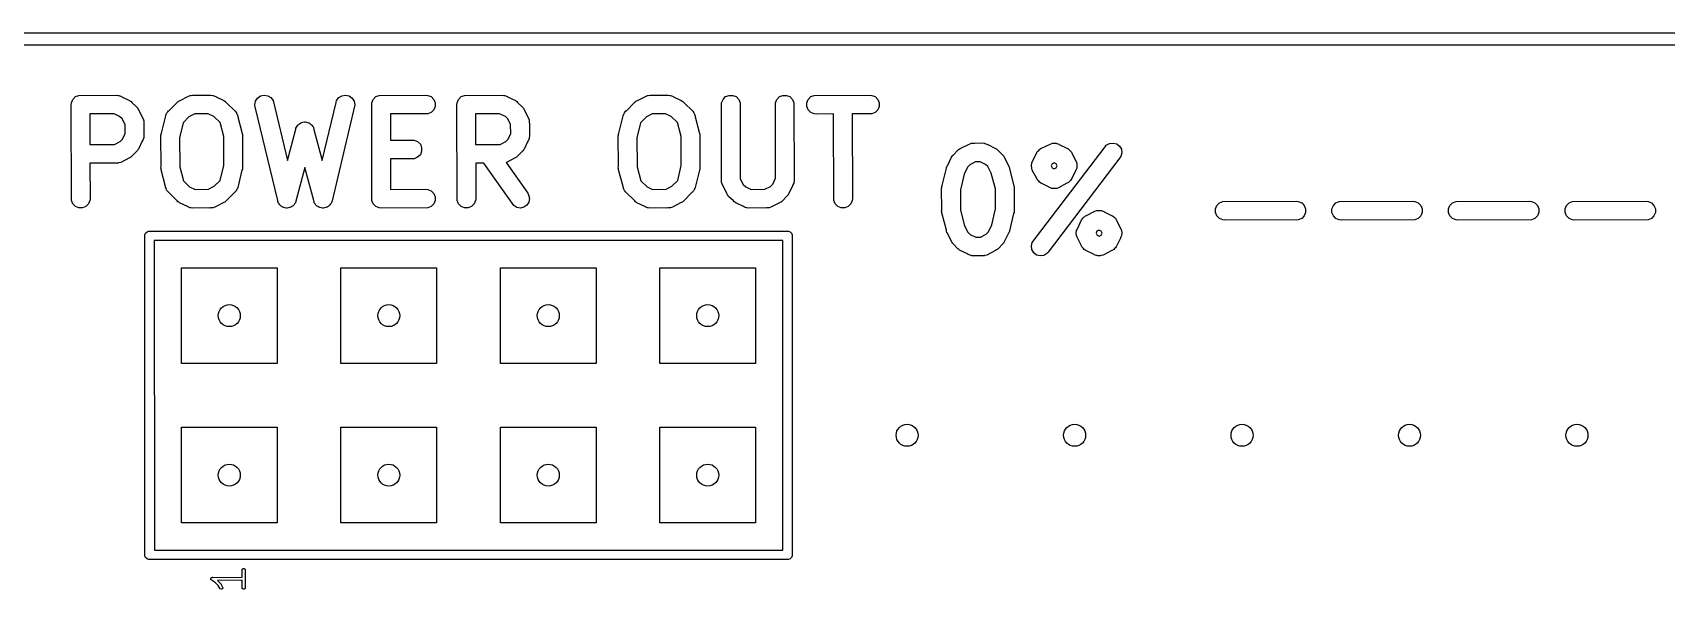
# Model space of a CAD drawing. Extents: x 0.06 to 3.13, y 0.01 to 2.39.
# Drawn here: x 1.127 to 2.151, y 0.078 to 0.427 of the extents above; entities that cross this region are included whole.
import ezdxf

# ---------------------------------------------------------------- set-up
doc = ezdxf.new("R2010")
doc.units = 0
doc.header["$MEASUREMENT"] = 0
doc.layers.add('BLACK', color=7, linetype='CONTINUOUS')

msp = doc.modelspace()

# ---------------------------------------------------------------- linework, layer by layer
at = {"layer": 'BLACK', "linetype": 'CONTINUOUS'}
for p, q in [((0.0719, 0.4273), (3.1232, 0.4274)), ((3.1278, 0.4196), (0.068, 0.4195)), ((1.1508, 0.3823), (1.151, 0.3835)), ((1.151, 0.3221), (1.1508, 0.3823)), ((1.151, 0.3835), (1.1518, 0.3856)), ((1.1518, 0.3856), (1.1535, 0.3873)), ((1.1535, 0.3873), (1.1556, 0.3881)), ((1.1556, 0.3881), (1.1792, 0.3883)), ((1.1792, 0.3883), (1.1804, 0.3881)), ((1.1804, 0.3881), (1.1806, 0.3881)), ((1.1806, 0.3881), (1.1808, 0.388)), ((1.1808, 0.388), (1.1819, 0.3875)), ((1.1819, 0.3875), (1.1825, 0.3873)), ((1.1825, 0.3873), (1.1826, 0.3872)), ((1.1826, 0.3872), (1.1875, 0.3848)), ((1.1875, 0.3848), (1.188, 0.3845)), ((1.188, 0.3845), (1.1882, 0.3844)), ((1.1882, 0.3844), (1.1882, 0.3844)), ((1.1882, 0.3844), (1.1885, 0.3842)), ((1.1885, 0.3842), (1.1889, 0.3837)), ((1.1889, 0.3837), (1.1919, 0.3809)), ((1.1919, 0.3809), (1.1922, 0.3804)), ((1.1922, 0.3804), (1.1923, 0.3803)), ((1.1923, 0.3803), (1.1924, 0.3802)), ((1.1924, 0.3802), (1.1926, 0.38)), ((1.1926, 0.38), (1.1929, 0.3794)), ((1.1929, 0.3794), (1.1958, 0.3737)), ((1.2121, 0.3785), (1.2173, 0.3837)), ((1.2173, 0.3837), (1.2177, 0.3841)), ((1.2177, 0.3841), (1.2178, 0.3842)), ((1.2178, 0.3842), (1.2179, 0.3843)), ((1.2179, 0.3843), (1.2181, 0.3844)), ((1.2181, 0.3844), (1.2188, 0.3847)), ((1.2188, 0.3847), (1.2244, 0.3876)), ((1.2244, 0.3876), (1.2255, 0.388)), ((1.2255, 0.388), (1.2257, 0.3881)), ((1.2257, 0.3881), (1.2259, 0.3881)), ((1.2259, 0.3881), (1.227, 0.3882)), ((1.227, 0.3882), (1.2278, 0.3882)), ((1.2278, 0.3882), (1.2279, 0.3882)), ((1.2279, 0.3882), (1.2383, 0.3883)), ((1.2383, 0.3883), (1.2395, 0.3881)), ((1.2395, 0.3881), (1.2396, 0.3881)), ((1.2396, 0.3881), (1.2399, 0.388)), ((1.2399, 0.388), (1.2409, 0.3875)), ((1.2409, 0.3875), (1.2416, 0.3873)), ((1.2416, 0.3873), (1.2417, 0.3872)), ((1.2417, 0.3872), (1.2466, 0.3848)), ((1.2466, 0.3848), (1.2471, 0.3845)), ((1.2471, 0.3845), (1.2472, 0.3844)), ((1.2472, 0.3844), (1.2473, 0.3844)), ((1.2473, 0.3844), (1.2475, 0.3842)), ((1.2475, 0.3842), (1.248, 0.3836)), ((1.248, 0.3836), (1.2537, 0.3781)), ((1.2661, 0.3821), (1.2665, 0.3844)), ((1.2663, 0.381), (1.2661, 0.3821)), ((1.2804, 0.3222), (1.2663, 0.381)), ((1.2665, 0.3844), (1.2677, 0.3864)), ((1.2677, 0.3864), (1.2696, 0.3877)), ((1.2696, 0.3877), (1.2718, 0.3883)), ((1.2718, 0.3883), (1.2741, 0.3879)), ((1.2741, 0.3879), (1.2761, 0.3867)), ((1.2761, 0.3867), (1.2774, 0.3848)), ((1.2774, 0.3848), (1.2864, 0.3472)), ((1.3083, 0.3472), (1.3169, 0.3837)), ((1.3286, 0.3821), (1.3144, 0.3219)), ((1.3169, 0.3837), (1.3173, 0.3848)), ((1.3173, 0.3848), (1.3186, 0.3867)), ((1.3186, 0.3867), (1.3206, 0.3879)), ((1.3206, 0.3879), (1.3229, 0.3883)), ((1.3229, 0.3883), (1.3251, 0.3877)), ((1.3251, 0.3877), (1.327, 0.3864)), ((1.327, 0.3864), (1.3282, 0.3844)), ((1.3282, 0.3844), (1.3286, 0.3821)), ((1.3393, 0.3823), (1.3394, 0.3835)), ((1.3394, 0.3221), (1.3393, 0.3823)), ((1.3394, 0.3835), (1.3403, 0.3856)), ((1.3403, 0.3856), (1.3419, 0.3873)), ((1.3419, 0.3873), (1.344, 0.3881)), ((1.344, 0.3881), (1.3733, 0.3883)), ((1.3733, 0.3883), (1.3744, 0.3881)), ((1.3744, 0.3881), (1.3766, 0.3873)), ((1.3766, 0.3873), (1.3782, 0.3856)), ((1.3782, 0.3791), (1.3766, 0.3774)), ((1.3782, 0.3856), (1.3791, 0.3835)), ((1.3791, 0.3812), (1.3782, 0.3791)), ((1.3791, 0.3835), (1.3791, 0.3812)), ((1.3927, 0.3823), (1.3928, 0.3835)), ((1.3928, 0.3221), (1.3927, 0.3823)), ((1.3928, 0.3835), (1.3937, 0.3856)), ((1.3937, 0.3856), (1.3953, 0.3873)), ((1.3953, 0.3873), (1.3974, 0.3881)), ((1.3974, 0.3881), (1.4211, 0.3883)), ((1.4211, 0.3883), (1.4222, 0.3881)), ((1.4222, 0.3881), (1.4224, 0.3881)), ((1.4224, 0.3881), (1.4227, 0.388)), ((1.4227, 0.388), (1.4237, 0.3875)), ((1.4237, 0.3875), (1.4244, 0.3873)), ((1.4244, 0.3873), (1.4245, 0.3872)), ((1.4245, 0.3872), (1.4294, 0.3848)), ((1.4294, 0.3848), (1.4299, 0.3845)), ((1.4299, 0.3845), (1.43, 0.3844)), ((1.43, 0.3844), (1.4301, 0.3844)), ((1.4301, 0.3844), (1.4303, 0.3842)), ((1.4303, 0.3842), (1.4307, 0.3837)), ((1.4307, 0.3837), (1.4337, 0.3809)), ((1.4337, 0.3809), (1.4341, 0.3804)), ((1.4341, 0.3804), (1.4342, 0.3803)), ((1.4342, 0.3803), (1.4343, 0.3802)), ((1.4343, 0.3802), (1.4344, 0.38)), ((1.4344, 0.38), (1.4347, 0.3794)), ((1.4347, 0.3794), (1.4376, 0.3737)), ((1.499, 0.3785), (1.5041, 0.3837)), ((1.5041, 0.3837), (1.5045, 0.3841)), ((1.5045, 0.3841), (1.5046, 0.3842)), ((1.5046, 0.3842), (1.5048, 0.3843)), ((1.5048, 0.3843), (1.505, 0.3844)), ((1.505, 0.3844), (1.5056, 0.3847)), ((1.5056, 0.3847), (1.5113, 0.3876)), ((1.5113, 0.3876), (1.5123, 0.388)), ((1.5123, 0.388), (1.5125, 0.3881)), ((1.5125, 0.3881), (1.5127, 0.3881)), ((1.5127, 0.3881), (1.5138, 0.3882)), ((1.5138, 0.3882), (1.5146, 0.3882)), ((1.5146, 0.3882), (1.5148, 0.3882)), ((1.5148, 0.3882), (1.5251, 0.3883)), ((1.5251, 0.3883), (1.5263, 0.3881)), ((1.5263, 0.3881), (1.5265, 0.3881)), ((1.5265, 0.3881), (1.5267, 0.388)), ((1.5267, 0.388), (1.5278, 0.3875)), ((1.5278, 0.3875), (1.5284, 0.3873)), ((1.5284, 0.3873), (1.5285, 0.3872)), ((1.5285, 0.3872), (1.5334, 0.3848)), ((1.5334, 0.3848), (1.5339, 0.3845)), ((1.5339, 0.3845), (1.534, 0.3844)), ((1.534, 0.3844), (1.5341, 0.3844)), ((1.5341, 0.3844), (1.5344, 0.3842)), ((1.5344, 0.3842), (1.5349, 0.3836)), ((1.5349, 0.3836), (1.5406, 0.3781)), ((1.5586, 0.3823), (1.5587, 0.3835)), ((1.5587, 0.3355), (1.5586, 0.3823)), ((1.5587, 0.3835), (1.5596, 0.3856)), ((1.5596, 0.3856), (1.5612, 0.3873)), ((1.5612, 0.3873), (1.5634, 0.3881)), ((1.5634, 0.3881), (1.5657, 0.3881)), ((1.5657, 0.3881), (1.5678, 0.3873)), ((1.5678, 0.3873), (1.5694, 0.3856)), ((1.5694, 0.3856), (1.5703, 0.3835)), ((1.5703, 0.3835), (1.5704, 0.3358)), ((1.5924, 0.3823), (1.5925, 0.3835)), ((1.5925, 0.3361), (1.5924, 0.3823)), ((1.5925, 0.3835), (1.5933, 0.3856)), ((1.5933, 0.3856), (1.595, 0.3873)), ((1.595, 0.3873), (1.5971, 0.3881)), ((1.5971, 0.3881), (1.5994, 0.3881)), ((1.5994, 0.3881), (1.6015, 0.3873)), ((1.6015, 0.3873), (1.6032, 0.3856)), ((1.6032, 0.3856), (1.604, 0.3835)), ((1.604, 0.3835), (1.6042, 0.3345)), ((1.6121, 0.3835), (1.613, 0.3856)), ((1.6121, 0.3812), (1.6121, 0.3835)), ((1.613, 0.3791), (1.6121, 0.3812)), ((1.613, 0.3856), (1.6147, 0.3873)), ((1.6147, 0.3774), (1.613, 0.3791)), ((1.6147, 0.3873), (1.6168, 0.3881)), ((1.6168, 0.3881), (1.6517, 0.3883)), ((1.6517, 0.3883), (1.6528, 0.3881)), ((1.6528, 0.3881), (1.655, 0.3873)), ((1.655, 0.3873), (1.6566, 0.3856)), ((1.6566, 0.3791), (1.655, 0.3774)), ((1.6566, 0.3856), (1.6575, 0.3835)), ((1.6575, 0.3812), (1.6566, 0.3791)), ((1.6575, 0.3835), (1.6575, 0.3812)), ((1.1626, 0.3765), (1.1626, 0.3572)), ((1.1777, 0.3765), (1.1626, 0.3765)), ((1.1812, 0.3748), (1.1777, 0.3765)), ((1.1828, 0.3734), (1.1812, 0.3748)), ((1.1846, 0.3698), (1.1828, 0.3734)), ((1.1847, 0.3642), (1.1846, 0.3698)), ((1.1958, 0.3737), (1.1962, 0.3727)), ((1.1962, 0.3727), (1.1962, 0.3724)), ((1.1962, 0.3724), (1.1963, 0.3723)), ((1.1963, 0.3723), (1.1963, 0.3711)), ((1.1963, 0.3711), (1.1964, 0.3704)), ((1.1964, 0.3704), (1.1963, 0.3702)), ((1.1963, 0.3702), (1.1964, 0.3627)), ((1.2074, 0.3644), (1.2101, 0.3753)), ((1.2101, 0.3753), (1.2105, 0.3764)), ((1.2105, 0.3764), (1.2107, 0.3768)), ((1.2107, 0.3768), (1.2109, 0.3772)), ((1.2109, 0.3772), (1.2114, 0.3778)), ((1.2114, 0.3778), (1.2118, 0.3783)), ((1.2118, 0.3783), (1.2121, 0.3785)), ((1.221, 0.3708), (1.2188, 0.3615)), ((1.2247, 0.3746), (1.221, 0.3708)), ((1.2283, 0.3765), (1.2247, 0.3746)), ((1.2368, 0.3765), (1.2283, 0.3765)), ((1.2403, 0.3748), (1.2368, 0.3765)), ((1.2442, 0.371), (1.2403, 0.3748)), ((1.2465, 0.3623), (1.2442, 0.371)), ((1.2537, 0.3781), (1.2545, 0.3772)), ((1.2545, 0.3772), (1.2546, 0.3768)), ((1.2546, 0.3768), (1.2549, 0.3764)), ((1.2549, 0.3764), (1.2551, 0.3757)), ((1.2551, 0.3757), (1.2553, 0.3751)), ((1.2553, 0.3751), (1.2553, 0.3747)), ((1.2553, 0.3747), (1.2581, 0.3641)), ((1.2925, 0.3687), (1.2929, 0.3694)), ((1.2929, 0.3694), (1.2932, 0.3696)), ((1.2932, 0.3696), (1.2935, 0.3699)), ((1.2935, 0.3699), (1.2941, 0.3703)), ((1.2941, 0.3703), (1.2948, 0.3708)), ((1.2948, 0.3708), (1.2951, 0.3709)), ((1.2951, 0.3709), (1.2955, 0.3711)), ((1.2955, 0.3711), (1.2962, 0.3712)), ((1.2962, 0.3712), (1.297, 0.3714)), ((1.297, 0.3714), (1.2974, 0.3713)), ((1.2974, 0.3713), (1.2977, 0.3714)), ((1.2977, 0.3714), (1.2985, 0.3712)), ((1.2985, 0.3712), (1.2993, 0.3711)), ((1.2993, 0.3711), (1.2996, 0.3709)), ((1.2996, 0.3709), (1.3, 0.3708)), ((1.3, 0.3708), (1.3006, 0.3703)), ((1.3006, 0.3703), (1.3013, 0.3699)), ((1.3013, 0.3699), (1.3015, 0.3696)), ((1.3015, 0.3696), (1.3018, 0.3694)), ((1.3018, 0.3694), (1.3022, 0.3687)), ((1.3744, 0.3766), (1.351, 0.3765)), ((1.351, 0.3765), (1.351, 0.3601)), ((1.3766, 0.3774), (1.3744, 0.3766)), ((1.4044, 0.3765), (1.4044, 0.3572)), ((1.4195, 0.3765), (1.4044, 0.3765)), ((1.4231, 0.3748), (1.4195, 0.3765)), ((1.4246, 0.3734), (1.4231, 0.3748)), ((1.4264, 0.3698), (1.4246, 0.3734)), ((1.4265, 0.3642), (1.4264, 0.3698)), ((1.4376, 0.3737), (1.438, 0.3727)), ((1.438, 0.3727), (1.4381, 0.3724)), ((1.4381, 0.3724), (1.4381, 0.3723)), ((1.4381, 0.3723), (1.4381, 0.3711)), ((1.4381, 0.3711), (1.4382, 0.3704)), ((1.4382, 0.3704), (1.4382, 0.3702)), ((1.4382, 0.3702), (1.4382, 0.3627)), ((1.4943, 0.3644), (1.4969, 0.3753)), ((1.4969, 0.3753), (1.4973, 0.3764)), ((1.4973, 0.3764), (1.4976, 0.3768)), ((1.4976, 0.3768), (1.4977, 0.3772)), ((1.4977, 0.3772), (1.4983, 0.3778)), ((1.4983, 0.3778), (1.4987, 0.3783)), ((1.4987, 0.3783), (1.499, 0.3785)), ((1.5079, 0.3708), (1.5056, 0.3615)), ((1.5116, 0.3746), (1.5079, 0.3708)), ((1.5151, 0.3765), (1.5116, 0.3746)), ((1.5236, 0.3765), (1.5151, 0.3765)), ((1.5271, 0.3748), (1.5236, 0.3765)), ((1.531, 0.371), (1.5271, 0.3748)), ((1.5333, 0.3623), (1.531, 0.371)), ((1.5406, 0.3781), (1.5413, 0.3772)), ((1.5413, 0.3772), (1.5415, 0.3768)), ((1.5415, 0.3768), (1.5417, 0.3764)), ((1.5417, 0.3764), (1.5419, 0.3757)), ((1.5419, 0.3757), (1.5422, 0.3751)), ((1.5422, 0.3751), (1.5422, 0.3747)), ((1.5422, 0.3747), (1.5449, 0.3641)), ((1.6168, 0.3766), (1.6147, 0.3774)), ((1.6179, 0.3764), (1.6168, 0.3766)), ((1.6289, 0.3765), (1.6179, 0.3764)), ((1.629, 0.3221), (1.6289, 0.3765)), ((1.6528, 0.3766), (1.6406, 0.3765)), ((1.6406, 0.3765), (1.6407, 0.3233)), ((1.655, 0.3774), (1.6528, 0.3766)), ((1.178, 0.3573), (1.1815, 0.3591)), ((1.1815, 0.3591), (1.183, 0.3607)), ((1.183, 0.3607), (1.1847, 0.3642)), ((1.1953, 0.3593), (1.193, 0.3544)), ((1.1954, 0.3594), (1.1953, 0.3593)), ((1.1957, 0.36), (1.1954, 0.3594)), ((1.1962, 0.3611), (1.1957, 0.36)), ((1.1963, 0.3615), (1.1962, 0.3613)), ((1.1962, 0.3613), (1.1962, 0.3611)), ((1.1964, 0.3627), (1.1963, 0.3615)), ((1.2071, 0.3631), (1.2072, 0.3638)), ((1.2071, 0.363), (1.2071, 0.3631)), ((1.2071, 0.3629), (1.2071, 0.363)), ((1.2071, 0.3627), (1.2071, 0.3629)), ((1.2072, 0.3434), (1.2071, 0.3627)), ((1.2072, 0.3638), (1.2074, 0.3644)), ((1.2188, 0.3615), (1.2189, 0.3433)), ((1.2466, 0.3441), (1.2465, 0.3623)), ((1.2581, 0.3641), (1.2581, 0.3639)), ((1.2581, 0.3639), (1.2582, 0.3638)), ((1.2582, 0.3638), (1.2582, 0.3637)), ((1.2582, 0.3637), (1.2583, 0.363)), ((1.2583, 0.363), (1.2582, 0.3623)), ((1.2582, 0.3623), (1.2583, 0.343)), ((1.2864, 0.3472), (1.2917, 0.367)), ((1.2917, 0.367), (1.2918, 0.3673)), ((1.2918, 0.3675), (1.2921, 0.3681)), ((1.2918, 0.3674), (1.2918, 0.3675)), ((1.2918, 0.3673), (1.2918, 0.3674)), ((1.2921, 0.3681), (1.2925, 0.3687)), ((1.3022, 0.3687), (1.3027, 0.3681)), ((1.3027, 0.3681), (1.3028, 0.3677)), ((1.3028, 0.3677), (1.3029, 0.3674)), ((1.3029, 0.3674), (1.303, 0.3666)), ((1.303, 0.3666), (1.3083, 0.3472)), ((1.351, 0.3601), (1.3648, 0.3601)), ((1.3648, 0.3601), (1.366, 0.36)), ((1.366, 0.36), (1.3681, 0.3591)), ((1.3681, 0.3591), (1.3698, 0.3575)), ((1.4198, 0.3573), (1.4234, 0.3591)), ((1.4234, 0.3591), (1.4248, 0.3607)), ((1.4248, 0.3607), (1.4265, 0.3642)), ((1.4372, 0.3593), (1.4348, 0.3544)), ((1.4375, 0.36), (1.4372, 0.3594)), ((1.4372, 0.3594), (1.4372, 0.3593)), ((1.438, 0.3611), (1.4375, 0.36)), ((1.4381, 0.3613), (1.438, 0.3611)), ((1.4382, 0.3627), (1.4381, 0.3615)), ((1.4381, 0.3615), (1.4381, 0.3613)), ((1.4939, 0.363), (1.494, 0.3631)), ((1.4939, 0.3629), (1.4939, 0.363)), ((1.4939, 0.3627), (1.4939, 0.3629)), ((1.494, 0.3434), (1.4939, 0.3627)), ((1.494, 0.3638), (1.4943, 0.3644)), ((1.494, 0.3631), (1.494, 0.3638)), ((1.5056, 0.3615), (1.5057, 0.3433)), ((1.5334, 0.3441), (1.5333, 0.3623)), ((1.5449, 0.3641), (1.545, 0.3639)), ((1.545, 0.3639), (1.545, 0.3638)), ((1.545, 0.3638), (1.545, 0.3637)), ((1.545, 0.3637), (1.5451, 0.363)), ((1.5451, 0.363), (1.545, 0.3623)), ((1.545, 0.3623), (1.5451, 0.343)), ((1.1626, 0.3572), (1.178, 0.3573)), ((1.1875, 0.349), (1.1819, 0.3461)), ((1.1882, 0.3493), (1.1875, 0.349)), ((1.1884, 0.3495), (1.1882, 0.3493)), ((1.1885, 0.3496), (1.1884, 0.3495)), ((1.1886, 0.3497), (1.1885, 0.3496)), ((1.189, 0.3501), (1.1886, 0.3497)), ((1.1919, 0.353), (1.189, 0.3501)), ((1.1923, 0.3534), (1.1919, 0.353)), ((1.1925, 0.3537), (1.1923, 0.3534)), ((1.1926, 0.3538), (1.1925, 0.3537)), ((1.1927, 0.3539), (1.1926, 0.3538)), ((1.193, 0.3544), (1.1927, 0.3539)), ((1.366, 0.3484), (1.351, 0.3484)), ((1.351, 0.3484), (1.3511, 0.3291)), ((1.3681, 0.3493), (1.366, 0.3484)), ((1.3698, 0.3509), (1.3681, 0.3493)), ((1.3698, 0.3575), (1.3706, 0.3554)), ((1.3706, 0.3531), (1.3698, 0.3509)), ((1.3706, 0.3554), (1.3706, 0.3531)), ((1.4044, 0.3572), (1.4123, 0.3573)), ((1.4123, 0.3573), (1.4125, 0.3573)), ((1.4125, 0.3573), (1.4127, 0.3573)), ((1.4127, 0.3573), (1.4198, 0.3573)), ((1.4293, 0.349), (1.4237, 0.3461)), ((1.43, 0.3493), (1.4293, 0.349)), ((1.4302, 0.3495), (1.43, 0.3493)), ((1.4303, 0.3496), (1.4302, 0.3495)), ((1.4304, 0.3497), (1.4303, 0.3496)), ((1.4309, 0.3501), (1.4304, 0.3497)), ((1.4337, 0.353), (1.4309, 0.3501)), ((1.4342, 0.3534), (1.4337, 0.353)), ((1.4343, 0.3537), (1.4342, 0.3534)), ((1.4344, 0.3538), (1.4343, 0.3537)), ((1.4345, 0.3539), (1.4344, 0.3538)), ((1.4348, 0.3544), (1.4345, 0.3539)), ((1.7003, 0.344), (1.7029, 0.3494)), ((1.7029, 0.3494), (1.7032, 0.3499)), ((1.7032, 0.3499), (1.7033, 0.35)), ((1.7033, 0.3501), (1.7035, 0.3503)), ((1.7033, 0.35), (1.7033, 0.3501)), ((1.7035, 0.3503), (1.704, 0.3508)), ((1.704, 0.3508), (1.7068, 0.3537)), ((1.7068, 0.3537), (1.7073, 0.3541)), ((1.7073, 0.3541), (1.7074, 0.3542)), ((1.7074, 0.3542), (1.7075, 0.3543)), ((1.7075, 0.3543), (1.7077, 0.3544)), ((1.7077, 0.3544), (1.7083, 0.3547)), ((1.7083, 0.3547), (1.714, 0.3576)), ((1.714, 0.3576), (1.715, 0.358)), ((1.715, 0.358), (1.7153, 0.3581)), ((1.7153, 0.3581), (1.7155, 0.3581)), ((1.7155, 0.3581), (1.7167, 0.3582)), ((1.7167, 0.3582), (1.7173, 0.3582)), ((1.7173, 0.3582), (1.7174, 0.3582)), ((1.7174, 0.3582), (1.7222, 0.3583)), ((1.7222, 0.3583), (1.7234, 0.3581)), ((1.7234, 0.3581), (1.7236, 0.3581)), ((1.7236, 0.3581), (1.7238, 0.358)), ((1.7238, 0.358), (1.7249, 0.3575)), ((1.7249, 0.3575), (1.7255, 0.3573)), ((1.7255, 0.3573), (1.7256, 0.3572)), ((1.7256, 0.3572), (1.7305, 0.3548)), ((1.7305, 0.3548), (1.731, 0.3545)), ((1.731, 0.3545), (1.7311, 0.3544)), ((1.7311, 0.3544), (1.7312, 0.3544)), ((1.7312, 0.3544), (1.7315, 0.3542)), ((1.7315, 0.3542), (1.7319, 0.3537)), ((1.7319, 0.3537), (1.7348, 0.3509)), ((1.7348, 0.3509), (1.7352, 0.3504)), ((1.7352, 0.3504), (1.7353, 0.3503)), ((1.7353, 0.3503), (1.7354, 0.3502)), ((1.7354, 0.3502), (1.7356, 0.35)), ((1.7356, 0.35), (1.7358, 0.3494)), ((1.7358, 0.3494), (1.7388, 0.3437)), ((1.7535, 0.2959), (1.7991, 0.3559)), ((1.7539, 0.3471), (1.7563, 0.3522)), ((1.7563, 0.3522), (1.7564, 0.3524)), ((1.7564, 0.3524), (1.7565, 0.3525)), ((1.7565, 0.3525), (1.7566, 0.3526)), ((1.7566, 0.3526), (1.7569, 0.3532)), ((1.7569, 0.3532), (1.7575, 0.3536)), ((1.7575, 0.3536), (1.758, 0.3542)), ((1.758, 0.3542), (1.7584, 0.3544)), ((1.7584, 0.3544), (1.7587, 0.3547)), ((1.7587, 0.3547), (1.7592, 0.3549)), ((1.7592, 0.3549), (1.7646, 0.3576)), ((1.8091, 0.3498), (1.7635, 0.2897)), ((1.7646, 0.3576), (1.7657, 0.358)), ((1.7657, 0.358), (1.7661, 0.3581)), ((1.7661, 0.3581), (1.7665, 0.3582)), ((1.7665, 0.3582), (1.7672, 0.3582)), ((1.7672, 0.3582), (1.768, 0.3582)), ((1.768, 0.3582), (1.7684, 0.3581)), ((1.7684, 0.3581), (1.7688, 0.358)), ((1.7688, 0.358), (1.7695, 0.3577)), ((1.7695, 0.3577), (1.7701, 0.3575)), ((1.7701, 0.3575), (1.7704, 0.3573)), ((1.7704, 0.3573), (1.7755, 0.3548)), ((1.7755, 0.3548), (1.7757, 0.3547)), ((1.7757, 0.3547), (1.7758, 0.3547)), ((1.7758, 0.3547), (1.7759, 0.3546)), ((1.7759, 0.3546), (1.7765, 0.3542)), ((1.7765, 0.3542), (1.777, 0.3536)), ((1.777, 0.3536), (1.7775, 0.3532)), ((1.7775, 0.3532), (1.7777, 0.3528)), ((1.7777, 0.3528), (1.778, 0.3525)), ((1.778, 0.3525), (1.7782, 0.3519)), ((1.7782, 0.3519), (1.7809, 0.3466)), ((1.7991, 0.3559), (1.7999, 0.3568)), ((1.7999, 0.3568), (1.8019, 0.3579)), ((1.8019, 0.3579), (1.8041, 0.3582)), ((1.8041, 0.3582), (1.8064, 0.3577)), ((1.8064, 0.3577), (1.8082, 0.3563)), ((1.8082, 0.3563), (1.8094, 0.3543)), ((1.8097, 0.352), (1.8091, 0.3498)), ((1.8094, 0.3543), (1.8097, 0.352)), ((1.1783, 0.3456), (1.1626, 0.3455)), ((1.1626, 0.3455), (1.1627, 0.3233)), ((1.1785, 0.3456), (1.1783, 0.3456)), ((1.1794, 0.3456), (1.1785, 0.3456)), ((1.1804, 0.3456), (1.1794, 0.3456)), ((1.1806, 0.3457), (1.1804, 0.3456)), ((1.1808, 0.3457), (1.1806, 0.3457)), ((1.1819, 0.3461), (1.1808, 0.3457)), ((1.2071, 0.3427), (1.2072, 0.3434)), ((1.2072, 0.342), (1.2071, 0.3427)), ((1.2072, 0.3418), (1.2072, 0.342)), ((1.2072, 0.3417), (1.2072, 0.3418)), ((1.2073, 0.3415), (1.2072, 0.3417)), ((1.21, 0.331), (1.2073, 0.3415)), ((1.2189, 0.3433), (1.2212, 0.3346)), ((1.2443, 0.3348), (1.2466, 0.3441)), ((1.2579, 0.3412), (1.2553, 0.3303)), ((1.2582, 0.3418), (1.2579, 0.3412)), ((1.2583, 0.343), (1.2582, 0.3428)), ((1.2582, 0.3428), (1.2583, 0.3427)), ((1.2583, 0.3427), (1.2582, 0.3425)), ((1.2582, 0.3425), (1.2582, 0.3418)), ((1.2974, 0.3428), (1.2918, 0.3218)), ((1.3029, 0.3221), (1.2974, 0.3428)), ((1.4096, 0.3456), (1.4045, 0.3455)), ((1.4045, 0.3455), (1.4045, 0.3233)), ((1.4283, 0.319), (1.4096, 0.3456)), ((1.4237, 0.3461), (1.4235, 0.3461)), ((1.4235, 0.3461), (1.4372, 0.3267)), ((1.4939, 0.3427), (1.494, 0.3434)), ((1.494, 0.342), (1.4939, 0.3427)), ((1.494, 0.3418), (1.494, 0.342)), ((1.4941, 0.3417), (1.494, 0.3418)), ((1.4941, 0.3415), (1.4941, 0.3417)), ((1.4969, 0.331), (1.4941, 0.3415)), ((1.5057, 0.3433), (1.508, 0.3346)), ((1.5312, 0.3348), (1.5334, 0.3441)), ((1.5448, 0.3412), (1.5421, 0.3303)), ((1.545, 0.3418), (1.5448, 0.3412)), ((1.5451, 0.3425), (1.545, 0.3418)), ((1.5451, 0.343), (1.5451, 0.3428)), ((1.5451, 0.3428), (1.5451, 0.3427)), ((1.5451, 0.3427), (1.5451, 0.3425)), ((1.697, 0.3316), (1.6996, 0.3425)), ((1.6996, 0.3425), (1.6997, 0.3426)), ((1.6997, 0.3428), (1.7, 0.3436)), ((1.6997, 0.3427), (1.6997, 0.3428)), ((1.6997, 0.3426), (1.6997, 0.3427)), ((1.7, 0.3436), (1.7003, 0.344)), ((1.7107, 0.3387), (1.7084, 0.3288)), ((1.7129, 0.3431), (1.7107, 0.3387)), ((1.7143, 0.3446), (1.7129, 0.3431)), ((1.7179, 0.3465), (1.7143, 0.3446)), ((1.7207, 0.3465), (1.7179, 0.3465)), ((1.7242, 0.3448), (1.7207, 0.3465)), ((1.7257, 0.3434), (1.7242, 0.3448)), ((1.7278, 0.3394), (1.7257, 0.3434)), ((1.7304, 0.3295), (1.7278, 0.3394)), ((1.7388, 0.3437), (1.7388, 0.3437)), ((1.7388, 0.3437), (1.7388, 0.3436)), ((1.7388, 0.3436), (1.7388, 0.3435)), ((1.7388, 0.3435), (1.7392, 0.3427)), ((1.7392, 0.3427), (1.7392, 0.3421)), ((1.7392, 0.3421), (1.742, 0.3313)), ((1.7529, 0.3447), (1.7531, 0.3451)), ((1.753, 0.3439), (1.7529, 0.3447)), ((1.7529, 0.3432), (1.753, 0.3439)), ((1.7531, 0.3428), (1.7529, 0.3432)), ((1.7531, 0.3455), (1.7534, 0.3462)), ((1.7531, 0.3451), (1.7531, 0.3455)), ((1.7531, 0.3424), (1.7531, 0.3428)), ((1.7535, 0.3413), (1.7531, 0.3424)), ((1.7534, 0.3462), (1.7537, 0.3468)), ((1.7563, 0.3359), (1.7535, 0.3413)), ((1.7537, 0.3468), (1.7539, 0.3471)), ((1.7659, 0.3451), (1.7653, 0.3439)), ((1.7653, 0.3439), (1.766, 0.3426)), ((1.7672, 0.3458), (1.7659, 0.3451)), ((1.766, 0.3426), (1.7672, 0.342)), ((1.7684, 0.3452), (1.7672, 0.3458)), ((1.7672, 0.342), (1.7685, 0.3427)), ((1.7691, 0.3439), (1.7684, 0.3452)), ((1.7685, 0.3427), (1.7691, 0.3439)), ((1.7806, 0.3408), (1.7781, 0.3356)), ((1.7808, 0.341), (1.7806, 0.3408)), ((1.781, 0.3416), (1.7808, 0.341)), ((1.7809, 0.3466), (1.7814, 0.3455)), ((1.7814, 0.3424), (1.781, 0.3416)), ((1.7814, 0.3455), (1.7814, 0.3451)), ((1.7814, 0.3451), (1.7815, 0.3447)), ((1.7815, 0.3432), (1.7814, 0.3428)), ((1.7814, 0.3428), (1.7814, 0.3424)), ((1.7815, 0.3447), (1.7815, 0.3439)), ((1.7815, 0.3439), (1.7815, 0.3432)), ((1.21, 0.3306), (1.21, 0.331)), ((1.2103, 0.33), (1.21, 0.3306)), ((1.2105, 0.3292), (1.2103, 0.33)), ((1.2107, 0.3289), (1.2105, 0.3292)), ((1.2109, 0.3284), (1.2107, 0.3289)), ((1.2116, 0.3276), (1.2109, 0.3284)), ((1.2212, 0.3346), (1.2251, 0.3308)), ((1.2251, 0.3308), (1.2286, 0.3291)), ((1.2286, 0.3291), (1.237, 0.3292)), ((1.237, 0.3292), (1.2406, 0.3311)), ((1.2406, 0.3311), (1.2443, 0.3348)), ((1.2539, 0.3279), (1.2535, 0.3274)), ((1.2545, 0.3284), (1.2539, 0.3279)), ((1.2546, 0.3289), (1.2545, 0.3284)), ((1.2549, 0.3292), (1.2546, 0.3289)), ((1.2553, 0.3303), (1.2549, 0.3292)), ((1.3511, 0.3291), (1.3733, 0.3292)), ((1.3733, 0.3292), (1.3744, 0.3291)), ((1.3744, 0.3291), (1.3766, 0.3282)), ((1.3766, 0.3282), (1.3782, 0.3266)), ((1.4969, 0.3306), (1.4969, 0.331)), ((1.4971, 0.33), (1.4969, 0.3306)), ((1.4973, 0.3292), (1.4971, 0.33)), ((1.4976, 0.3289), (1.4973, 0.3292)), ((1.4977, 0.3284), (1.4976, 0.3289)), ((1.4985, 0.3276), (1.4977, 0.3284)), ((1.508, 0.3346), (1.5119, 0.3308)), ((1.5119, 0.3308), (1.5154, 0.3291)), ((1.5154, 0.3291), (1.5239, 0.3292)), ((1.5239, 0.3292), (1.5275, 0.3311)), ((1.5275, 0.3311), (1.5312, 0.3348)), ((1.5407, 0.3279), (1.5404, 0.3274)), ((1.5413, 0.3284), (1.5407, 0.3279)), ((1.5415, 0.3289), (1.5413, 0.3284)), ((1.5417, 0.3292), (1.5415, 0.3289)), ((1.5421, 0.3303), (1.5417, 0.3292)), ((1.5587, 0.3353), (1.5587, 0.3355)), ((1.5587, 0.3344), (1.5587, 0.3353)), ((1.5587, 0.3334), (1.5587, 0.3344)), ((1.5588, 0.3332), (1.5587, 0.3334)), ((1.5588, 0.333), (1.5588, 0.3332)), ((1.5592, 0.3319), (1.5588, 0.333)), ((1.5621, 0.3263), (1.5592, 0.3319)), ((1.5704, 0.3358), (1.5722, 0.3323)), ((1.5722, 0.3323), (1.5738, 0.3308)), ((1.5738, 0.3308), (1.5773, 0.3291)), ((1.5773, 0.3291), (1.5858, 0.3292)), ((1.5858, 0.3292), (1.5893, 0.331)), ((1.5893, 0.331), (1.5907, 0.3325)), ((1.5907, 0.3325), (1.5925, 0.3361)), ((1.6031, 0.3312), (1.6007, 0.3263)), ((1.6032, 0.3313), (1.6031, 0.3312)), ((1.6034, 0.3319), (1.6032, 0.3313)), ((1.604, 0.333), (1.6034, 0.3319)), ((1.6042, 0.3345), (1.604, 0.3334)), ((1.604, 0.3334), (1.604, 0.3332)), ((1.604, 0.3332), (1.604, 0.333)), ((1.6966, 0.3301), (1.6967, 0.3303)), ((1.6966, 0.3299), (1.6967, 0.3301)), ((1.6967, 0.3301), (1.6966, 0.3301)), ((1.6967, 0.3161), (1.6966, 0.3299)), ((1.6967, 0.3303), (1.6968, 0.331)), ((1.6968, 0.331), (1.697, 0.3316)), ((1.7084, 0.3288), (1.7084, 0.3161)), ((1.7305, 0.3169), (1.7304, 0.3295)), ((1.742, 0.3313), (1.742, 0.3311)), ((1.742, 0.3311), (1.7421, 0.331)), ((1.7421, 0.331), (1.7421, 0.3309)), ((1.7421, 0.3309), (1.7422, 0.3301)), ((1.7422, 0.3301), (1.7421, 0.3295)), ((1.7421, 0.3295), (1.7422, 0.3158)), ((1.7565, 0.3354), (1.7563, 0.3359)), ((1.7567, 0.3351), (1.7565, 0.3354)), ((1.7569, 0.3347), (1.7567, 0.3351)), ((1.7575, 0.3342), (1.7569, 0.3347)), ((1.758, 0.3336), (1.7575, 0.3342)), ((1.7586, 0.3333), (1.758, 0.3336)), ((1.7587, 0.3332), (1.7586, 0.3333)), ((1.7588, 0.3331), (1.7587, 0.3332)), ((1.759, 0.333), (1.7588, 0.3331)), ((1.7641, 0.3306), (1.759, 0.333)), ((1.7643, 0.3303), (1.7641, 0.3306)), ((1.7649, 0.3301), (1.7643, 0.3303)), ((1.7657, 0.3298), (1.7649, 0.3301)), ((1.7661, 0.3298), (1.7657, 0.3298)), ((1.7665, 0.3296), (1.7661, 0.3298)), ((1.7672, 0.3297), (1.7665, 0.3296)), ((1.768, 0.3296), (1.7672, 0.3297)), ((1.7684, 0.3298), (1.768, 0.3296)), ((1.7688, 0.3298), (1.7684, 0.3298)), ((1.7699, 0.3302), (1.7688, 0.3298)), ((1.7752, 0.333), (1.7699, 0.3302)), ((1.7758, 0.3332), (1.7752, 0.333)), ((1.7761, 0.3334), (1.7758, 0.3332)), ((1.7765, 0.3336), (1.7761, 0.3334)), ((1.777, 0.3342), (1.7765, 0.3336)), ((1.7775, 0.3347), (1.777, 0.3342)), ((1.7779, 0.3353), (1.7775, 0.3347)), ((1.778, 0.3354), (1.7779, 0.3353)), ((1.7781, 0.3356), (1.778, 0.3355)), ((1.778, 0.3355), (1.778, 0.3354)), ((1.1518, 0.32), (1.151, 0.3221)), ((1.1535, 0.3184), (1.1518, 0.32)), ((1.1556, 0.3175), (1.1535, 0.3184)), ((1.16, 0.3184), (1.1579, 0.3175)), ((1.1617, 0.32), (1.16, 0.3184)), ((1.1625, 0.3221), (1.1617, 0.32)), ((1.1627, 0.3233), (1.1625, 0.3221)), ((1.2173, 0.322), (1.2116, 0.3276)), ((1.2178, 0.3214), (1.2173, 0.322)), ((1.2181, 0.3213), (1.2178, 0.3214)), ((1.2181, 0.3212), (1.2181, 0.3213)), ((1.2183, 0.3211), (1.2181, 0.3212)), ((1.2188, 0.3208), (1.2183, 0.3211)), ((1.2237, 0.3185), (1.2188, 0.3208)), ((1.2238, 0.3184), (1.2237, 0.3185)), ((1.2244, 0.3181), (1.2238, 0.3184)), ((1.2255, 0.3176), (1.2244, 0.3181)), ((1.2257, 0.3176), (1.2255, 0.3176)), ((1.2259, 0.3175), (1.2257, 0.3176)), ((1.2396, 0.3176), (1.2395, 0.3175)), ((1.2399, 0.3176), (1.2396, 0.3176)), ((1.2409, 0.318), (1.2399, 0.3176)), ((1.2466, 0.3209), (1.2409, 0.318)), ((1.2472, 0.3212), (1.2466, 0.3209)), ((1.2474, 0.3214), (1.2472, 0.3212)), ((1.2475, 0.3214), (1.2474, 0.3214)), ((1.2476, 0.3216), (1.2475, 0.3214)), ((1.2481, 0.3219), (1.2476, 0.3216)), ((1.2532, 0.3272), (1.2481, 0.3219)), ((1.2535, 0.3274), (1.2532, 0.3272)), ((1.2805, 0.3214), (1.2804, 0.3222)), ((1.2807, 0.3211), (1.2805, 0.3214)), ((1.2807, 0.3208), (1.2807, 0.3211)), ((1.2812, 0.3201), (1.2807, 0.3208)), ((1.2817, 0.3194), (1.2812, 0.3201)), ((1.2819, 0.3192), (1.2817, 0.3194)), ((1.2821, 0.319), (1.2819, 0.3192)), ((1.2828, 0.3185), (1.2821, 0.319)), ((1.2835, 0.318), (1.2828, 0.3185)), ((1.2838, 0.3179), (1.2835, 0.318)), ((1.2841, 0.3178), (1.2838, 0.3179)), ((1.2849, 0.3176), (1.2841, 0.3178)), ((1.2857, 0.3174), (1.2849, 0.3176)), ((1.2872, 0.3176), (1.2863, 0.3174)), ((1.288, 0.3177), (1.2872, 0.3176)), ((1.2883, 0.3179), (1.288, 0.3177)), ((1.2886, 0.3179), (1.2883, 0.3179)), ((1.2893, 0.3184), (1.2886, 0.3179)), ((1.29, 0.3189), (1.2893, 0.3184)), ((1.2902, 0.3191), (1.29, 0.3189)), ((1.2904, 0.3193), (1.2902, 0.3191)), ((1.2909, 0.32), (1.2904, 0.3193)), ((1.2914, 0.3207), (1.2909, 0.32)), ((1.2916, 0.3211), (1.2914, 0.3207)), ((1.2917, 0.3214), (1.2916, 0.3212)), ((1.2916, 0.3212), (1.2916, 0.3211)), ((1.2918, 0.3218), (1.2917, 0.3214)), ((1.3031, 0.3212), (1.3029, 0.3221)), ((1.3032, 0.321), (1.3031, 0.3212)), ((1.3033, 0.3207), (1.3032, 0.321)), ((1.3038, 0.32), (1.3033, 0.3207)), ((1.3043, 0.3193), (1.3038, 0.32)), ((1.3045, 0.3191), (1.3043, 0.3193)), ((1.3047, 0.3189), (1.3045, 0.3191)), ((1.3054, 0.3184), (1.3047, 0.3189)), ((1.3061, 0.3179), (1.3054, 0.3184)), ((1.3064, 0.3179), (1.3061, 0.3179)), ((1.3067, 0.3177), (1.3064, 0.3179)), ((1.3076, 0.3176), (1.3067, 0.3177)), ((1.3084, 0.3174), (1.3076, 0.3176)), ((1.3098, 0.3176), (1.309, 0.3174)), ((1.3107, 0.3178), (1.3098, 0.3176)), ((1.3109, 0.3179), (1.3107, 0.3178)), ((1.3112, 0.318), (1.3109, 0.3179)), ((1.3119, 0.3185), (1.3112, 0.318)), ((1.3126, 0.319), (1.3119, 0.3185)), ((1.3128, 0.3192), (1.3126, 0.319)), ((1.313, 0.3194), (1.3128, 0.3192)), ((1.3135, 0.3201), (1.313, 0.3194)), ((1.314, 0.3208), (1.3135, 0.3201)), ((1.3141, 0.3213), (1.314, 0.3208)), ((1.3142, 0.3214), (1.3141, 0.3213)), ((1.3144, 0.3219), (1.3142, 0.3215)), ((1.3142, 0.3215), (1.3142, 0.3214)), ((1.3403, 0.32), (1.3394, 0.3221)), ((1.3419, 0.3184), (1.3403, 0.32)), ((1.344, 0.3175), (1.3419, 0.3184)), ((1.3766, 0.3184), (1.3744, 0.3175)), ((1.3782, 0.32), (1.3766, 0.3184)), ((1.3782, 0.3266), (1.3791, 0.3244)), ((1.3791, 0.3221), (1.3782, 0.32)), ((1.3791, 0.3244), (1.3791, 0.3221)), ((1.3937, 0.32), (1.3928, 0.3221)), ((1.3953, 0.3184), (1.3937, 0.32)), ((1.3974, 0.3175), (1.3953, 0.3184)), ((1.4019, 0.3184), (1.3997, 0.3175)), ((1.4035, 0.32), (1.4019, 0.3184)), ((1.4044, 0.3221), (1.4035, 0.32)), ((1.4045, 0.3233), (1.4044, 0.3221)), ((1.4302, 0.3178), (1.4283, 0.319)), ((1.4325, 0.3174), (1.4302, 0.3178)), ((1.4347, 0.3179), (1.4325, 0.3174)), ((1.4366, 0.3192), (1.4347, 0.3179)), ((1.4378, 0.3212), (1.4366, 0.3192)), ((1.4372, 0.3267), (1.4377, 0.3257)), ((1.4377, 0.3257), (1.4382, 0.3234)), ((1.4382, 0.3234), (1.4378, 0.3212)), ((1.5042, 0.322), (1.4985, 0.3276)), ((1.5046, 0.3214), (1.5042, 0.322)), ((1.5049, 0.3213), (1.5046, 0.3214)), ((1.505, 0.3212), (1.5049, 0.3213)), ((1.5051, 0.3211), (1.505, 0.3212)), ((1.5056, 0.3208), (1.5051, 0.3211)), ((1.5105, 0.3185), (1.5056, 0.3208)), ((1.5106, 0.3184), (1.5105, 0.3185)), ((1.5112, 0.3181), (1.5106, 0.3184)), ((1.5123, 0.3176), (1.5112, 0.3181)), ((1.5125, 0.3176), (1.5123, 0.3176)), ((1.5127, 0.3175), (1.5125, 0.3176)), ((1.5265, 0.3176), (1.5263, 0.3175)), ((1.5267, 0.3176), (1.5265, 0.3176)), ((1.5278, 0.318), (1.5267, 0.3176)), ((1.5334, 0.3209), (1.5278, 0.318)), ((1.534, 0.3212), (1.5334, 0.3209)), ((1.5343, 0.3214), (1.534, 0.3212)), ((1.5344, 0.3214), (1.5343, 0.3214)), ((1.5345, 0.3216), (1.5344, 0.3214)), ((1.5349, 0.3219), (1.5345, 0.3216)), ((1.5401, 0.3272), (1.5349, 0.3219)), ((1.5404, 0.3274), (1.5401, 0.3272)), ((1.5624, 0.3256), (1.5621, 0.3263)), ((1.5626, 0.3254), (1.5624, 0.3256)), ((1.5627, 0.3253), (1.5626, 0.3254)), ((1.5628, 0.3252), (1.5627, 0.3253)), ((1.5631, 0.3247), (1.5628, 0.3252)), ((1.5661, 0.3219), (1.5631, 0.3247)), ((1.5665, 0.3214), (1.5661, 0.3219)), ((1.5668, 0.3213), (1.5665, 0.3214)), ((1.5669, 0.3212), (1.5668, 0.3213)), ((1.567, 0.3211), (1.5669, 0.3212)), ((1.5675, 0.3208), (1.567, 0.3211)), ((1.5724, 0.3185), (1.5675, 0.3208)), ((1.5725, 0.3184), (1.5724, 0.3185)), ((1.5731, 0.3181), (1.5725, 0.3184)), ((1.5742, 0.3176), (1.5731, 0.3181)), ((1.5744, 0.3176), (1.5742, 0.3176)), ((1.5746, 0.3175), (1.5744, 0.3176)), ((1.5884, 0.3176), (1.5882, 0.3175)), ((1.5886, 0.3176), (1.5884, 0.3176)), ((1.5896, 0.318), (1.5886, 0.3176)), ((1.5953, 0.3209), (1.5896, 0.318)), ((1.5959, 0.3212), (1.5953, 0.3209)), ((1.5961, 0.3214), (1.5959, 0.3212)), ((1.5963, 0.3214), (1.5961, 0.3214)), ((1.5964, 0.3216), (1.5963, 0.3214)), ((1.5968, 0.3219), (1.5964, 0.3216)), ((1.5996, 0.3249), (1.5968, 0.3219)), ((1.6001, 0.3253), (1.5996, 0.3249)), ((1.6003, 0.3255), (1.6001, 0.3253)), ((1.6004, 0.3256), (1.6003, 0.3255)), ((1.6007, 0.3263), (1.6004, 0.3258)), ((1.6004, 0.3258), (1.6004, 0.3256)), ((1.6299, 0.32), (1.629, 0.3221)), ((1.6315, 0.3184), (1.6299, 0.32)), ((1.6337, 0.3175), (1.6315, 0.3184)), ((1.6381, 0.3184), (1.636, 0.3175)), ((1.6397, 0.32), (1.6381, 0.3184)), ((1.6406, 0.3221), (1.6397, 0.32)), ((1.6407, 0.3233), (1.6406, 0.3221)), ((1.8683, 0.3169), (1.8692, 0.3191)), ((1.8692, 0.3191), (1.8708, 0.3207)), ((1.8708, 0.3207), (1.8729, 0.3216)), ((1.8729, 0.3216), (1.9191, 0.3217)), ((1.9191, 0.3217), (1.9202, 0.3216)), ((1.9202, 0.3216), (1.9224, 0.3207)), ((1.9224, 0.3207), (1.924, 0.3191)), ((1.924, 0.3191), (1.9249, 0.3169)), ((1.9414, 0.3169), (1.9423, 0.3191)), ((1.9423, 0.3191), (1.9439, 0.3207)), ((1.9439, 0.3207), (1.946, 0.3216)), ((1.946, 0.3216), (1.9922, 0.3217)), ((1.9922, 0.3217), (1.9933, 0.3216)), ((1.9933, 0.3216), (1.9955, 0.3207)), ((1.9955, 0.3207), (1.9971, 0.3191)), ((1.9971, 0.3191), (1.998, 0.3169)), ((2.0145, 0.3169), (2.0154, 0.3191)), ((2.0154, 0.3191), (2.017, 0.3207)), ((2.017, 0.3207), (2.0192, 0.3216)), ((2.0192, 0.3216), (2.0653, 0.3217)), ((2.0653, 0.3217), (2.0665, 0.3216)), ((2.0665, 0.3216), (2.0686, 0.3207)), ((2.0686, 0.3207), (2.0702, 0.3191)), ((2.0702, 0.3191), (2.0711, 0.3169)), ((2.0876, 0.3169), (2.0885, 0.3191)), ((2.0885, 0.3191), (2.0901, 0.3207)), ((2.0901, 0.3207), (2.0923, 0.3216)), ((2.0923, 0.3216), (2.1384, 0.3217)), ((2.1384, 0.3217), (2.1396, 0.3216)), ((2.1396, 0.3216), (2.1417, 0.3207)), ((2.1417, 0.3207), (2.1433, 0.3191)), ((2.1433, 0.3191), (2.1442, 0.3169)), ((1.1579, 0.3175), (1.1556, 0.3175)), ((1.2271, 0.3174), (1.2259, 0.3175)), ((1.2374, 0.3175), (1.2271, 0.3174)), ((1.2376, 0.3174), (1.2374, 0.3175)), ((1.2384, 0.3175), (1.2376, 0.3174)), ((1.2395, 0.3175), (1.2384, 0.3175)), ((1.286, 0.3174), (1.2857, 0.3174)), ((1.2863, 0.3174), (1.286, 0.3174)), ((1.3087, 0.3174), (1.3084, 0.3174)), ((1.309, 0.3174), (1.3087, 0.3174)), ((1.3452, 0.3174), (1.344, 0.3175)), ((1.3744, 0.3175), (1.3452, 0.3174)), ((1.3997, 0.3175), (1.3974, 0.3175)), ((1.5139, 0.3174), (1.5127, 0.3175)), ((1.5243, 0.3175), (1.5139, 0.3174)), ((1.5244, 0.3174), (1.5243, 0.3175)), ((1.5252, 0.3175), (1.5244, 0.3174)), ((1.5263, 0.3175), (1.5252, 0.3175)), ((1.5758, 0.3174), (1.5746, 0.3175)), ((1.5861, 0.3175), (1.5758, 0.3174)), ((1.5863, 0.3174), (1.5861, 0.3175)), ((1.5871, 0.3175), (1.5863, 0.3174)), ((1.5882, 0.3175), (1.5871, 0.3175)), ((1.636, 0.3175), (1.6337, 0.3175)), ((1.6966, 0.3155), (1.6967, 0.3161)), ((1.6967, 0.3148), (1.6966, 0.3155)), ((1.6968, 0.3146), (1.6967, 0.3148)), ((1.6968, 0.3144), (1.6968, 0.3146)), ((1.6968, 0.3146), (1.6968, 0.3146)), ((1.6996, 0.3035), (1.6968, 0.3144)), ((1.7084, 0.3161), (1.711, 0.3063)), ((1.7281, 0.307), (1.7305, 0.3169)), ((1.7418, 0.3141), (1.7392, 0.3031)), ((1.7421, 0.3146), (1.7418, 0.3141)), ((1.7422, 0.3154), (1.7421, 0.3146)), ((1.7422, 0.3158), (1.7422, 0.3156)), ((1.7422, 0.3156), (1.7422, 0.3155)), ((1.7422, 0.3155), (1.7422, 0.3154)), ((1.782, 0.3049), (1.7844, 0.31)), ((1.7844, 0.31), (1.7846, 0.3102)), ((1.7846, 0.3103), (1.7847, 0.3104)), ((1.7846, 0.3102), (1.7846, 0.3103)), ((1.7847, 0.3104), (1.7851, 0.311)), ((1.7851, 0.311), (1.7856, 0.3115)), ((1.7856, 0.3115), (1.7861, 0.312)), ((1.7861, 0.312), (1.7865, 0.3122)), ((1.7865, 0.3122), (1.7868, 0.3125)), ((1.7868, 0.3125), (1.7874, 0.3127)), ((1.7874, 0.3127), (1.7927, 0.3154)), ((1.7927, 0.3154), (1.7938, 0.3159)), ((1.7938, 0.3159), (1.7942, 0.3159)), ((1.7942, 0.3159), (1.7946, 0.316)), ((1.7946, 0.316), (1.7953, 0.316)), ((1.7953, 0.316), (1.7961, 0.316)), ((1.7961, 0.316), (1.7965, 0.3159)), ((1.7965, 0.3159), (1.7969, 0.3159)), ((1.7969, 0.3159), (1.7977, 0.3155)), ((1.7977, 0.3155), (1.7983, 0.3153)), ((1.7983, 0.3153), (1.7985, 0.3151)), ((1.7985, 0.3151), (1.8036, 0.3126)), ((1.8036, 0.3126), (1.8038, 0.3125)), ((1.8038, 0.3125), (1.8039, 0.3125)), ((1.8039, 0.3125), (1.804, 0.3124)), ((1.804, 0.3124), (1.8046, 0.312)), ((1.8046, 0.312), (1.8051, 0.3115)), ((1.8051, 0.3115), (1.8056, 0.311)), ((1.8056, 0.311), (1.8058, 0.3106)), ((1.8058, 0.3106), (1.8061, 0.3103)), ((1.8061, 0.3103), (1.8063, 0.3097)), ((1.8063, 0.3097), (1.8091, 0.3044)), ((1.8683, 0.3146), (1.8683, 0.3169)), ((1.8692, 0.3125), (1.8683, 0.3146)), ((1.8708, 0.3109), (1.8692, 0.3125)), ((1.8729, 0.31), (1.8708, 0.3109)), ((1.8741, 0.3099), (1.8729, 0.31)), ((1.9202, 0.31), (1.8741, 0.3099)), ((1.9224, 0.3109), (1.9202, 0.31)), ((1.924, 0.3125), (1.9224, 0.3109)), ((1.9249, 0.3146), (1.924, 0.3125)), ((1.9249, 0.3169), (1.9249, 0.3146)), ((1.9414, 0.3146), (1.9414, 0.3169)), ((1.9423, 0.3125), (1.9414, 0.3146)), ((1.9439, 0.3109), (1.9423, 0.3125)), ((1.946, 0.31), (1.9439, 0.3109)), ((1.9472, 0.3099), (1.946, 0.31)), ((1.9933, 0.31), (1.9472, 0.3099)), ((1.9955, 0.3109), (1.9933, 0.31)), ((1.9971, 0.3125), (1.9955, 0.3109)), ((1.998, 0.3146), (1.9971, 0.3125)), ((1.998, 0.3169), (1.998, 0.3146)), ((2.0145, 0.3146), (2.0145, 0.3169)), ((2.0154, 0.3125), (2.0145, 0.3146)), ((2.017, 0.3109), (2.0154, 0.3125)), ((2.0192, 0.31), (2.017, 0.3109)), ((2.0203, 0.3099), (2.0192, 0.31)), ((2.0665, 0.31), (2.0203, 0.3099)), ((2.0686, 0.3109), (2.0665, 0.31)), ((2.0702, 0.3125), (2.0686, 0.3109)), ((2.0711, 0.3146), (2.0702, 0.3125)), ((2.0711, 0.3169), (2.0711, 0.3146)), ((2.0876, 0.3146), (2.0876, 0.3169)), ((2.0885, 0.3125), (2.0876, 0.3146)), ((2.0901, 0.3109), (2.0885, 0.3125)), ((2.0923, 0.31), (2.0901, 0.3109)), ((2.0934, 0.3099), (2.0923, 0.31)), ((2.1396, 0.31), (2.0934, 0.3099)), ((2.1417, 0.3109), (2.1396, 0.31)), ((2.1433, 0.3125), (2.1417, 0.3109)), ((2.1442, 0.3146), (2.1433, 0.3125)), ((2.1442, 0.3169), (2.1442, 0.3146)), ((1.197, 0.3), (1.1971, 0.3006)), ((1.1971, 0.0994), (1.197, 0.3)), ((1.1971, 0.3006), (1.1975, 0.3016)), ((1.1975, 0.3016), (1.1984, 0.3025)), ((1.1984, 0.3025), (1.1994, 0.3029)), ((1.1994, 0.3029), (1.6, 0.303)), ((1.597, 0.2971), (1.2029, 0.297)), ((1.5971, 0.103), (1.597, 0.2971)), ((1.6, 0.303), (1.6006, 0.3029)), ((1.6006, 0.3029), (1.6016, 0.3025)), ((1.6016, 0.3025), (1.6025, 0.3016)), ((1.6025, 0.3016), (1.6029, 0.3006)), ((1.6029, 0.3006), (1.603, 0.1)), ((1.6997, 0.303), (1.6996, 0.3035)), ((1.7, 0.3021), (1.6997, 0.303)), ((1.7, 0.302), (1.7, 0.3021)), ((1.7001, 0.3019), (1.7, 0.302)), ((1.7, 0.302), (1.7, 0.302)), ((1.703, 0.2963), (1.7001, 0.3019)), ((1.711, 0.3063), (1.7131, 0.3023)), ((1.7131, 0.3023), (1.7146, 0.3008)), ((1.7146, 0.3008), (1.7181, 0.2991)), ((1.7181, 0.2991), (1.721, 0.2992)), ((1.721, 0.2992), (1.7245, 0.301)), ((1.7245, 0.301), (1.726, 0.3025)), ((1.726, 0.3025), (1.7281, 0.307)), ((1.7385, 0.3016), (1.7359, 0.2963)), ((1.7388, 0.302), (1.7385, 0.3016)), ((1.7391, 0.3029), (1.7388, 0.302)), ((1.7392, 0.303), (1.7391, 0.3029)), ((1.7392, 0.3031), (1.7392, 0.303)), ((1.7392, 0.303), (1.7392, 0.303)), ((1.781, 0.3025), (1.7812, 0.3029)), ((1.7811, 0.3017), (1.781, 0.3025)), ((1.781, 0.301), (1.7811, 0.3017)), ((1.7812, 0.3006), (1.781, 0.301)), ((1.7812, 0.3033), (1.7816, 0.304)), ((1.7812, 0.3029), (1.7812, 0.3033)), ((1.7812, 0.3002), (1.7812, 0.3006)), ((1.7816, 0.2991), (1.7812, 0.3002)), ((1.7816, 0.304), (1.7818, 0.3047)), ((1.7844, 0.2937), (1.7816, 0.2991)), ((1.7818, 0.3047), (1.782, 0.3049)), ((1.794, 0.3029), (1.7935, 0.3017)), ((1.7935, 0.3017), (1.7941, 0.3004)), ((1.7953, 0.3036), (1.794, 0.3029)), ((1.7941, 0.3004), (1.7954, 0.2998)), ((1.7966, 0.303), (1.7953, 0.3036)), ((1.7954, 0.2998), (1.7966, 0.3005)), ((1.7972, 0.3017), (1.7966, 0.303)), ((1.7966, 0.3005), (1.7972, 0.3017)), ((1.8087, 0.2986), (1.8062, 0.2935)), ((1.8089, 0.2988), (1.8087, 0.2986)), ((1.8091, 0.2994), (1.8089, 0.2988)), ((1.8091, 0.3044), (1.8095, 0.3033)), ((1.8095, 0.3002), (1.8091, 0.2994)), ((1.8095, 0.3033), (1.8095, 0.3029)), ((1.8095, 0.3029), (1.8096, 0.3025)), ((1.8096, 0.301), (1.8095, 0.3006)), ((1.8095, 0.3006), (1.8095, 0.3002)), ((1.8096, 0.3025), (1.8096, 0.3017)), ((1.8096, 0.3017), (1.8096, 0.301)), ((1.2029, 0.297), (1.203, 0.1029)), ((1.7033, 0.2956), (1.703, 0.2963)), ((1.7034, 0.2954), (1.7033, 0.2956)), ((1.7035, 0.2953), (1.7034, 0.2954)), ((1.7036, 0.2952), (1.7035, 0.2953)), ((1.704, 0.2947), (1.7036, 0.2952)), ((1.7069, 0.2919), (1.704, 0.2947)), ((1.7074, 0.2914), (1.7069, 0.2919)), ((1.7076, 0.2913), (1.7074, 0.2914)), ((1.7077, 0.2912), (1.7076, 0.2913)), ((1.7078, 0.2911), (1.7077, 0.2912)), ((1.7083, 0.2908), (1.7078, 0.2911)), ((1.7132, 0.2885), (1.7083, 0.2908)), ((1.7133, 0.2884), (1.7132, 0.2885)), ((1.714, 0.2881), (1.7133, 0.2884)), ((1.715, 0.2876), (1.714, 0.2881)), ((1.7153, 0.2876), (1.715, 0.2876)), ((1.7155, 0.2875), (1.7153, 0.2876)), ((1.7166, 0.2874), (1.7155, 0.2875)), ((1.7214, 0.2875), (1.7166, 0.2874)), ((1.7215, 0.2874), (1.7214, 0.2875)), ((1.7221, 0.2875), (1.7215, 0.2874)), ((1.7234, 0.2875), (1.7221, 0.2875)), ((1.7236, 0.2876), (1.7234, 0.2875)), ((1.7238, 0.2876), (1.7236, 0.2876)), ((1.7249, 0.288), (1.7238, 0.2876)), ((1.7305, 0.2909), (1.7249, 0.288)), ((1.7311, 0.2912), (1.7305, 0.2909)), ((1.7314, 0.2914), (1.7311, 0.2912)), ((1.7315, 0.2914), (1.7314, 0.2914)), ((1.7316, 0.2916), (1.7315, 0.2914)), ((1.732, 0.2919), (1.7316, 0.2916)), ((1.7349, 0.2949), (1.732, 0.2919)), ((1.7353, 0.2953), (1.7349, 0.2949)), ((1.7355, 0.2955), (1.7353, 0.2953)), ((1.7356, 0.2956), (1.7355, 0.2955)), ((1.7359, 0.2963), (1.7356, 0.2958)), ((1.7356, 0.2958), (1.7356, 0.2956)), ((1.7529, 0.2937), (1.7535, 0.2959)), ((1.7532, 0.2914), (1.7529, 0.2937)), ((1.7544, 0.2894), (1.7532, 0.2914)), ((1.7562, 0.288), (1.7544, 0.2894)), ((1.7584, 0.2874), (1.7562, 0.288)), ((1.7607, 0.2877), (1.7584, 0.2874)), ((1.7627, 0.2889), (1.7607, 0.2877)), ((1.7635, 0.2897), (1.7627, 0.2889)), ((1.7846, 0.2932), (1.7844, 0.2937)), ((1.7848, 0.2929), (1.7846, 0.2932)), ((1.7851, 0.2925), (1.7848, 0.2929)), ((1.7856, 0.292), (1.7851, 0.2925)), ((1.7861, 0.2914), (1.7856, 0.292)), ((1.7867, 0.2911), (1.7861, 0.2914)), ((1.7868, 0.291), (1.7867, 0.2911)), ((1.7869, 0.2909), (1.7868, 0.291)), ((1.7871, 0.2908), (1.7869, 0.2909)), ((1.7922, 0.2884), (1.7871, 0.2908)), ((1.7924, 0.2882), (1.7922, 0.2884)), ((1.793, 0.288), (1.7924, 0.2882)), ((1.7938, 0.2876), (1.793, 0.288)), ((1.7942, 0.2876), (1.7938, 0.2876)), ((1.7946, 0.2874), (1.7942, 0.2876)), ((1.7953, 0.2875), (1.7946, 0.2874)), ((1.7961, 0.2874), (1.7953, 0.2875)), ((1.7965, 0.2876), (1.7961, 0.2874)), ((1.7969, 0.2876), (1.7965, 0.2876)), ((1.798, 0.288), (1.7969, 0.2876)), ((1.8033, 0.2908), (1.798, 0.288)), ((1.8039, 0.291), (1.8033, 0.2908)), ((1.8042, 0.2912), (1.8039, 0.291)), ((1.8046, 0.2914), (1.8042, 0.2912)), ((1.8051, 0.292), (1.8046, 0.2914)), ((1.8056, 0.2925), (1.8051, 0.292)), ((1.806, 0.2931), (1.8056, 0.2925)), ((1.8061, 0.2932), (1.806, 0.2931)), ((1.8062, 0.2935), (1.8061, 0.2933)), ((1.8061, 0.2933), (1.8061, 0.2932)), ((1.22, 0.22), (1.22, 0.28)), ((1.22, 0.28), (1.28, 0.28)), ((1.28, 0.28), (1.28, 0.22)), ((1.32, 0.22), (1.32, 0.28)), ((1.32, 0.28), (1.38, 0.28)), ((1.38, 0.28), (1.38, 0.22)), ((1.42, 0.22), (1.42, 0.28)), ((1.42, 0.28), (1.48, 0.28)), ((1.48, 0.28), (1.48, 0.22)), ((1.52, 0.22), (1.52, 0.28)), ((1.52, 0.28), (1.58, 0.28)), ((1.58, 0.28), (1.58, 0.22)), ((1.28, 0.22), (1.22, 0.22)), ((1.38, 0.22), (1.32, 0.22)), ((1.48, 0.22), (1.42, 0.22)), ((1.58, 0.22), (1.52, 0.22)), ((1.22, 0.12), (1.22, 0.18)), ((1.22, 0.18), (1.28, 0.18)), ((1.28, 0.18), (1.28, 0.12)), ((1.32, 0.12), (1.32, 0.18)), ((1.32, 0.18), (1.38, 0.18)), ((1.38, 0.18), (1.38, 0.12)), ((1.42, 0.12), (1.42, 0.18)), ((1.42, 0.18), (1.48, 0.18)), ((1.48, 0.18), (1.48, 0.12)), ((1.52, 0.12), (1.52, 0.18)), ((1.52, 0.18), (1.58, 0.18)), ((1.58, 0.18), (1.58, 0.12)), ((1.28, 0.12), (1.22, 0.12)), ((1.38, 0.12), (1.32, 0.12)), ((1.48, 0.12), (1.42, 0.12)), ((1.58, 0.12), (1.52, 0.12)), ((1.203, 0.1029), (1.5971, 0.103)), ((1.1975, 0.0984), (1.1971, 0.0994)), ((1.1984, 0.0975), (1.1975, 0.0984)), ((1.1994, 0.0971), (1.1984, 0.0975)), ((1.2, 0.097), (1.1994, 0.0971)), ((1.6006, 0.0971), (1.2, 0.097)), ((1.6016, 0.0975), (1.6006, 0.0971)), ((1.6025, 0.0984), (1.6016, 0.0975)), ((1.6029, 0.0994), (1.6025, 0.0984)), ((1.603, 0.1), (1.6029, 0.0994)), ((1.2384, 0.0854), (1.2386, 0.0856)), ((1.2384, 0.0853), (1.2384, 0.0854)), ((1.2384, 0.0852), (1.2384, 0.0853)), ((1.2384, 0.0849), (1.2384, 0.0852)), ((1.2384, 0.0846), (1.2384, 0.0849)), ((1.2385, 0.0846), (1.2384, 0.0846)), ((1.2385, 0.0845), (1.2385, 0.0846)), ((1.2388, 0.0842), (1.2385, 0.0845)), ((1.2386, 0.0856), (1.2388, 0.0858)), ((1.2388, 0.0858), (1.2389, 0.0858)), ((1.2414, 0.0825), (1.2388, 0.0842)), ((1.2389, 0.0858), (1.2389, 0.0859)), ((1.2389, 0.0859), (1.2392, 0.0859)), ((1.2392, 0.0859), (1.2395, 0.086)), ((1.2395, 0.086), (1.2396, 0.0859)), ((1.2396, 0.0859), (1.258, 0.086)), ((1.2414, 0.0824), (1.2414, 0.0825)), ((1.2431, 0.0808), (1.2414, 0.0824)), ((1.2581, 0.0841), (1.2425, 0.084)), ((1.2425, 0.084), (1.2427, 0.0839)), ((1.2427, 0.0839), (1.2429, 0.0837)), ((1.2429, 0.0837), (1.243, 0.0836)), ((1.243, 0.0836), (1.2447, 0.0819)), ((1.258, 0.0906), (1.2581, 0.091)), ((1.258, 0.086), (1.258, 0.0906)), ((1.2581, 0.091), (1.2586, 0.0915)), ((1.2581, 0.079), (1.2581, 0.0841)), ((1.2586, 0.0915), (1.2594, 0.0915)), ((1.2594, 0.0915), (1.2599, 0.091)), ((1.2599, 0.091), (1.26, 0.0794)), ((1.2443, 0.0786), (1.2431, 0.0808)), ((1.2431, 0.0808), (1.2431, 0.0808)), ((1.245, 0.0784), (1.2443, 0.0786)), ((1.2447, 0.0819), (1.2449, 0.0816)), ((1.2449, 0.0816), (1.2449, 0.0815)), ((1.2449, 0.0815), (1.2458, 0.0798)), ((1.2457, 0.0787), (1.245, 0.0784)), ((1.2459, 0.0794), (1.2457, 0.0787)), ((1.2458, 0.0798), (1.2459, 0.0794)), ((1.2586, 0.0785), (1.2581, 0.079)), ((1.2594, 0.0785), (1.2586, 0.0785)), ((1.2599, 0.079), (1.2594, 0.0785)), ((1.26, 0.0794), (1.2599, 0.079))]:
    msp.add_line(p, q, dxfattribs=at)
at = {"layer": 'BLACK'}
for centre in [(1.25, 0.25), (1.35, 0.25), (1.45, 0.25), (1.55, 0.25), (1.675, 0.175), (1.78, 0.175), (1.885, 0.175), (1.99, 0.175), (2.095, 0.175), (1.25, 0.15), (1.35, 0.15), (1.45, 0.15), (1.55, 0.15)]:
    msp.add_circle(centre, 0.00689, dxfattribs=at)

doc.saveas('drawing.dxf')
